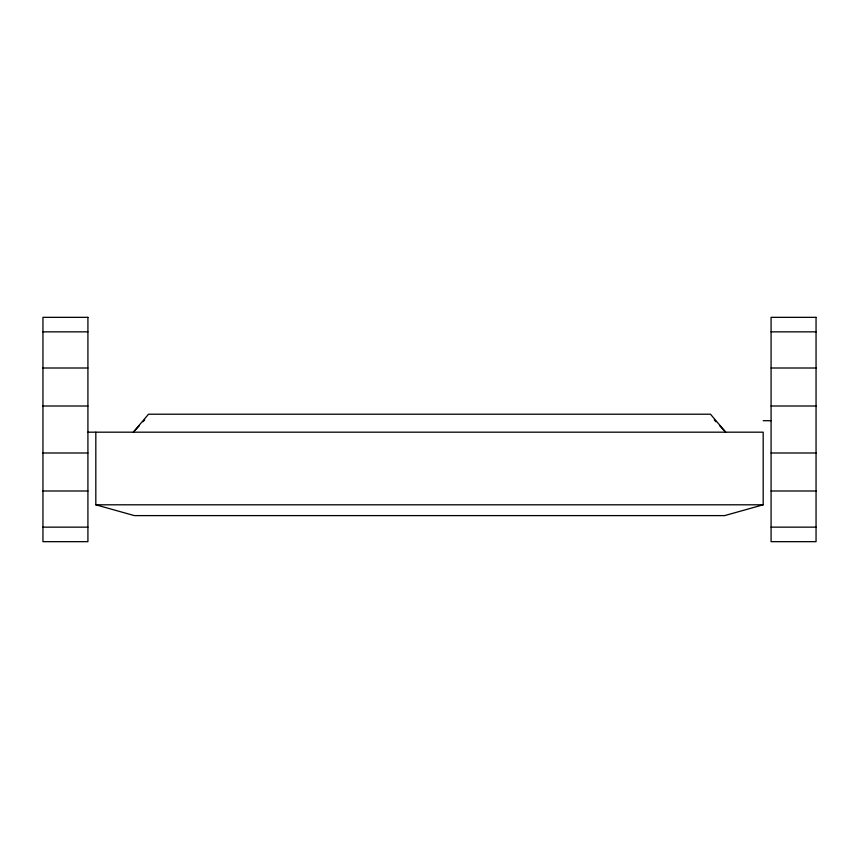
<?xml version="1.0" encoding="UTF-8"?>
<svg xmlns="http://www.w3.org/2000/svg" width="859" height="859" viewBox="0 0 859 859"><rect width="100%" height="100%" fill="white"/><g stroke="black" fill="none" stroke-linecap="round" stroke-linejoin="round"><path stroke-width="1.29" d="M139.448 425.559L133.306 432.184L148.5 414.21L710.5 414.21L725.694 432.184L719.552 425.559M142.959 421.78L144.72 419.89M87.919 432.184L763.179 432.184L763.179 504.802L724.652 515.604L134.348 515.604L95.821 504.802L95.821 432.184M42.95 331.853L87.919 331.853M771.081 331.853L816.05 331.853M42.95 368.006L87.919 368.006M771.081 368.006L816.05 368.006M42.95 406.006L87.919 406.006M771.081 406.006L816.05 406.006M763.179 420.706L771.081 420.706M42.95 452.994L87.919 452.994M771.081 452.994L816.05 452.994M42.95 490.994L87.919 490.994M771.081 490.994L816.05 490.994M95.821 504.802L763.179 504.802M42.95 527.147L87.919 527.147M771.081 527.147L816.05 527.147M714.28 419.89L716.041 421.78M87.919 317.336L42.95 317.336L42.95 541.664L87.919 541.664L87.919 317.336M816.05 317.336L771.081 317.336L771.081 541.664L816.05 541.664L816.05 317.336"/></g></svg>
